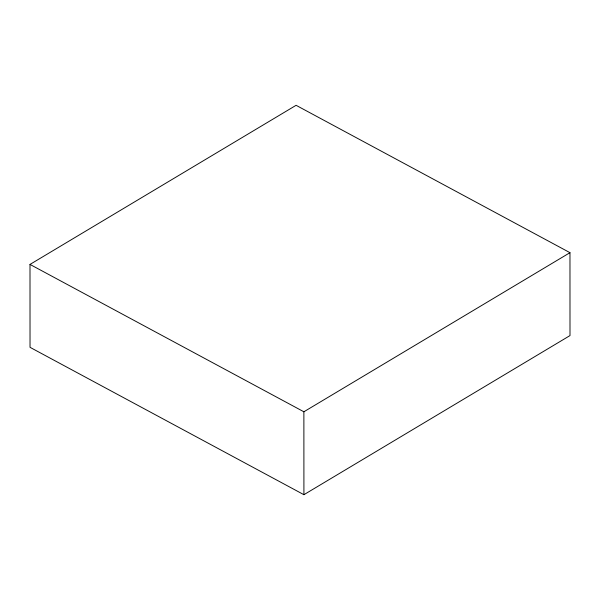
<?xml version="1.0" encoding="UTF-8"?>
<svg xmlns="http://www.w3.org/2000/svg" width="600" height="600" viewBox="0 0 600 600"><rect width="100%" height="100%" fill="white"/><g stroke="black" fill="none" stroke-linecap="round" stroke-linejoin="round"><path stroke-width="0.9" d="M30 264.42L296.085 105.308L569.97 252.675L570 335.58L303.915 494.692L30.03 347.325L30 264.42L303.877 411.78L569.97 252.675M303.877 411.78L303.915 494.692"/></g></svg>
